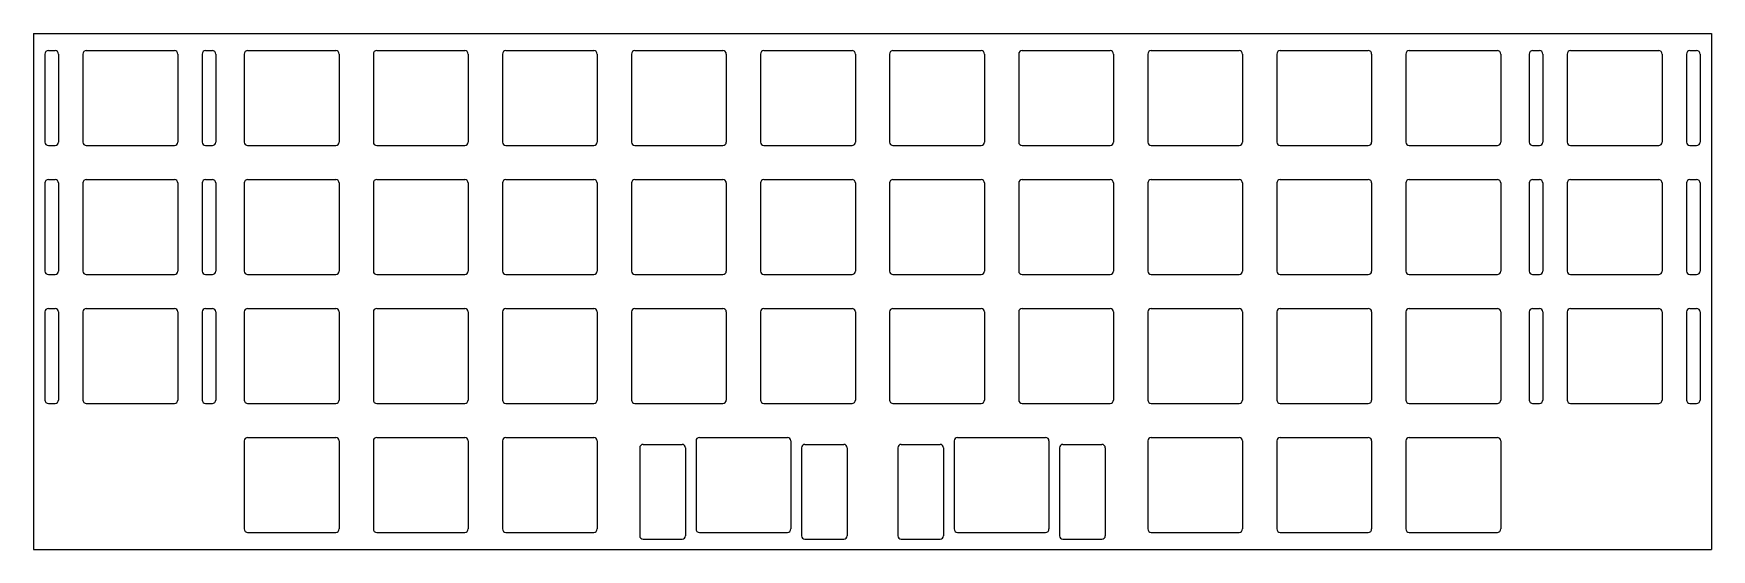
# Model space of a CAD drawing. Header units: millimetres. Extents: x 0 to 248, y -76 to 0.
import ezdxf

# ---------------------------------------------------------------- set-up
doc = ezdxf.new("R2010")
doc.units = ezdxf.units.MM

msp = doc.modelspace()

# ---------------------------------------------------------------- linework, layer by layer
for p, q in [((0, 0), (247.65, 0)), ((0, 0), (0, -76.2)), ((247.65, 0), (247.65, -76.2)), ((1.6875, -3.025), (1.6875, -16.025)), ((2.1875, -2.525), (3.1875, -2.525)), ((3.6875, -3.025), (3.6875, -16.025)), ((7.2875, -3.025), (7.2875, -16.025)), ((7.7875, -2.525), (20.7875, -2.525)), ((21.2875, -3.025), (21.2875, -16.025)), ((24.8875, -3.025), (24.8875, -16.025)), ((25.3875, -2.525), (26.3875, -2.525)), ((26.8875, -3.025), (26.8875, -16.025)), ((31.1, -3.025), (31.1, -16.025)), ((31.6, -2.525), (44.6, -2.525)), ((45.1, -3.025), (45.1, -16.025)), ((50.15, -3.025), (50.15, -16.025)), ((50.65, -2.525), (63.65, -2.525)), ((64.15, -3.025), (64.15, -16.025)), ((69.2, -3.025), (69.2, -16.025)), ((69.7, -2.525), (82.7, -2.525)), ((83.2, -3.025), (83.2, -16.025)), ((88.25, -3.025), (88.25, -16.025)), ((88.75, -2.525), (101.75, -2.525)), ((102.25, -3.025), (102.25, -16.025)), ((107.3, -3.025), (107.3, -16.025)), ((107.8, -2.525), (120.8, -2.525)), ((121.3, -3.025), (121.3, -16.025)), ((126.35, -3.025), (126.35, -16.025)), ((126.85, -2.525), (139.85, -2.525)), ((140.35, -3.025), (140.35, -16.025)), ((145.4, -3.025), (145.4, -16.025)), ((145.9, -2.525), (158.9, -2.525)), ((159.4, -3.025), (159.4, -16.025)), ((164.45, -3.025), (164.45, -16.025)), ((164.95, -2.525), (177.95, -2.525)), ((178.45, -3.025), (178.45, -16.025)), ((183.5, -3.025), (183.5, -16.025)), ((184, -2.525), (197, -2.525)), ((197.5, -3.025), (197.5, -16.025)), ((202.55, -3.025), (202.55, -16.025)), ((203.05, -2.525), (216.05, -2.525)), ((216.55, -3.025), (216.55, -16.025)), ((220.7625, -3.025), (220.7625, -16.025)), ((221.2625, -2.525), (222.2625, -2.525)), ((222.7625, -3.025), (222.7625, -16.025)), ((226.3625, -3.025), (226.3625, -16.025)), ((226.8625, -2.525), (239.8625, -2.525)), ((240.3625, -3.025), (240.3625, -16.025)), ((243.9625, -3.025), (243.9625, -16.025)), ((244.4625, -2.525), (245.4625, -2.525)), ((245.9625, -3.025), (245.9625, -16.025)), ((2.1875, -16.525), (3.1875, -16.525)), ((7.7875, -16.525), (20.7875, -16.525)), ((25.3875, -16.525), (26.3875, -16.525)), ((31.6, -16.525), (44.6, -16.525)), ((50.65, -16.525), (63.65, -16.525)), ((69.7, -16.525), (82.7, -16.525)), ((88.75, -16.525), (101.75, -16.525)), ((107.8, -16.525), (120.8, -16.525)), ((126.85, -16.525), (139.85, -16.525)), ((145.9, -16.525), (158.9, -16.525)), ((164.95, -16.525), (177.95, -16.525)), ((184, -16.525), (197, -16.525)), ((203.05, -16.525), (216.05, -16.525)), ((221.2625, -16.525), (222.2625, -16.525)), ((226.8625, -16.525), (239.8625, -16.525)), ((244.4625, -16.525), (245.4625, -16.525)), ((1.6875, -22.075), (1.6875, -35.075)), ((2.1875, -21.575), (3.1875, -21.575)), ((3.6875, -22.075), (3.6875, -35.075)), ((7.2875, -22.075), (7.2875, -35.075)), ((7.7875, -21.575), (20.7875, -21.575)), ((21.2875, -22.075), (21.2875, -35.075)), ((24.8875, -22.075), (24.8875, -35.075)), ((25.3875, -21.575), (26.3875, -21.575)), ((26.8875, -22.075), (26.8875, -35.075)), ((31.1, -22.075), (31.1, -35.075)), ((31.6, -21.575), (44.6, -21.575)), ((45.1, -22.075), (45.1, -35.075)), ((50.15, -22.075), (50.15, -35.075)), ((50.65, -21.575), (63.65, -21.575)), ((64.15, -22.075), (64.15, -35.075)), ((69.2, -22.075), (69.2, -35.075)), ((69.7, -21.575), (82.7, -21.575)), ((83.2, -22.075), (83.2, -35.075)), ((88.25, -22.075), (88.25, -35.075)), ((88.75, -21.575), (101.75, -21.575)), ((102.25, -22.075), (102.25, -35.075)), ((107.3, -22.075), (107.3, -35.075)), ((107.8, -21.575), (120.8, -21.575)), ((121.3, -22.075), (121.3, -35.075)), ((126.35, -22.075), (126.35, -35.075)), ((126.85, -21.575), (139.85, -21.575)), ((140.35, -22.075), (140.35, -35.075)), ((145.4, -22.075), (145.4, -35.075)), ((145.9, -21.575), (158.9, -21.575)), ((159.4, -22.075), (159.4, -35.075)), ((164.45, -22.075), (164.45, -35.075)), ((164.95, -21.575), (177.95, -21.575)), ((178.45, -22.075), (178.45, -35.075)), ((183.5, -22.075), (183.5, -35.075)), ((184, -21.575), (197, -21.575)), ((197.5, -22.075), (197.5, -35.075)), ((202.55, -22.075), (202.55, -35.075)), ((203.05, -21.575), (216.05, -21.575)), ((216.55, -22.075), (216.55, -35.075)), ((220.7625, -22.075), (220.7625, -35.075)), ((221.2625, -21.575), (222.2625, -21.575)), ((222.7625, -22.075), (222.7625, -35.075)), ((226.3625, -22.075), (226.3625, -35.075)), ((226.8625, -21.575), (239.8625, -21.575)), ((240.3625, -22.075), (240.3625, -35.075)), ((243.9625, -22.075), (243.9625, -35.075)), ((244.4625, -21.575), (245.4625, -21.575)), ((245.9625, -22.075), (245.9625, -35.075)), ((2.1875, -35.575), (3.1875, -35.575)), ((7.7875, -35.575), (20.7875, -35.575)), ((25.3875, -35.575), (26.3875, -35.575)), ((31.6, -35.575), (44.6, -35.575)), ((50.65, -35.575), (63.65, -35.575)), ((69.7, -35.575), (82.7, -35.575)), ((88.75, -35.575), (101.75, -35.575)), ((107.8, -35.575), (120.8, -35.575)), ((126.85, -35.575), (139.85, -35.575)), ((145.9, -35.575), (158.9, -35.575)), ((164.95, -35.575), (177.95, -35.575)), ((184, -35.575), (197, -35.575)), ((203.05, -35.575), (216.05, -35.575)), ((221.2625, -35.575), (222.2625, -35.575)), ((226.8625, -35.575), (239.8625, -35.575)), ((244.4625, -35.575), (245.4625, -35.575)), ((1.6875, -41.125), (1.6875, -54.125)), ((2.1875, -40.625), (3.1875, -40.625)), ((3.6875, -41.125), (3.6875, -54.125)), ((7.2875, -41.125), (7.2875, -54.125)), ((7.7875, -40.625), (20.7875, -40.625)), ((21.2875, -41.125), (21.2875, -54.125)), ((24.8875, -41.125), (24.8875, -54.125)), ((25.3875, -40.625), (26.3875, -40.625)), ((26.8875, -41.125), (26.8875, -54.125)), ((31.1, -41.125), (31.1, -54.125)), ((31.6, -40.625), (44.6, -40.625)), ((45.1, -41.125), (45.1, -54.125)), ((50.15, -41.125), (50.15, -54.125)), ((50.65, -40.625), (63.65, -40.625)), ((64.15, -41.125), (64.15, -54.125)), ((69.2, -41.125), (69.2, -54.125)), ((69.7, -40.625), (82.7, -40.625)), ((83.2, -41.125), (83.2, -54.125)), ((88.25, -41.125), (88.25, -54.125)), ((88.75, -40.625), (101.75, -40.625)), ((102.25, -41.125), (102.25, -54.125)), ((107.3, -41.125), (107.3, -54.125)), ((107.8, -40.625), (120.8, -40.625)), ((121.3, -41.125), (121.3, -54.125)), ((126.35, -41.125), (126.35, -54.125)), ((126.85, -40.625), (139.85, -40.625)), ((140.35, -41.125), (140.35, -54.125)), ((145.4, -41.125), (145.4, -54.125)), ((145.9, -40.625), (158.9, -40.625)), ((159.4, -41.125), (159.4, -54.125)), ((164.45, -41.125), (164.45, -54.125)), ((164.95, -40.625), (177.95, -40.625)), ((178.45, -41.125), (178.45, -54.125)), ((183.5, -41.125), (183.5, -54.125)), ((184, -40.625), (197, -40.625)), ((197.5, -41.125), (197.5, -54.125)), ((202.55, -41.125), (202.55, -54.125)), ((203.05, -40.625), (216.05, -40.625)), ((216.55, -41.125), (216.55, -54.125)), ((220.7625, -41.125), (220.7625, -54.125)), ((221.2625, -40.625), (222.2625, -40.625)), ((222.7625, -41.125), (222.7625, -54.125)), ((226.3625, -41.125), (226.3625, -54.125)), ((226.8625, -40.625), (239.8625, -40.625)), ((240.3625, -41.125), (240.3625, -54.125)), ((243.9625, -41.125), (243.9625, -54.125)), ((244.4625, -40.625), (245.4625, -40.625)), ((245.9625, -41.125), (245.9625, -54.125)), ((2.1875, -54.625), (3.1875, -54.625)), ((7.7875, -54.625), (20.7875, -54.625)), ((25.3875, -54.625), (26.3875, -54.625)), ((31.6, -54.625), (44.6, -54.625)), ((50.65, -54.625), (63.65, -54.625)), ((69.7, -54.625), (82.7, -54.625)), ((88.75, -54.625), (101.75, -54.625)), ((107.8, -54.625), (120.8, -54.625)), ((126.85, -54.625), (139.85, -54.625)), ((145.9, -54.625), (158.9, -54.625)), ((164.95, -54.625), (177.95, -54.625)), ((184, -54.625), (197, -54.625)), ((203.05, -54.625), (216.05, -54.625)), ((221.2625, -54.625), (222.2625, -54.625)), ((226.8625, -54.625), (239.8625, -54.625)), ((244.4625, -54.625), (245.4625, -54.625)), ((31.1, -60.175), (31.1, -73.175)), ((31.6, -59.675), (44.6, -59.675)), ((45.1, -60.175), (45.1, -73.175)), ((50.15, -60.175), (50.15, -73.175)), ((50.65, -59.675), (63.65, -59.675)), ((64.15, -60.175), (64.15, -73.175)), ((69.2, -60.175), (69.2, -73.175)), ((69.7, -59.675), (82.7, -59.675)), ((83.2, -60.175), (83.2, -73.175)), ((89.462, -61.175), (89.462, -74.175)), ((89.962, -60.675), (95.712, -60.675)), ((96.212, -61.175), (96.212, -74.175)), ((97.775, -60.175), (97.775, -73.175)), ((98.275, -59.675), (111.275, -59.675)), ((111.775, -60.175), (111.775, -73.175)), ((113.338, -61.175), (113.338, -74.175)), ((113.838, -60.675), (119.588, -60.675)), ((120.088, -61.175), (120.088, -74.175)), ((127.562, -61.175), (127.562, -74.175)), ((128.062, -60.675), (133.812, -60.675)), ((134.312, -61.175), (134.312, -74.175)), ((135.875, -60.175), (135.875, -73.175)), ((136.375, -59.675), (149.375, -59.675)), ((149.875, -60.175), (149.875, -73.175)), ((151.438, -61.175), (151.438, -74.175)), ((151.938, -60.675), (157.688, -60.675)), ((158.188, -61.175), (158.188, -74.175)), ((164.45, -60.175), (164.45, -73.175)), ((164.95, -59.675), (177.95, -59.675)), ((178.45, -60.175), (178.45, -73.175)), ((183.5, -60.175), (183.5, -73.175)), ((184, -59.675), (197, -59.675)), ((197.5, -60.175), (197.5, -73.175)), ((202.55, -60.175), (202.55, -73.175)), ((203.05, -59.675), (216.05, -59.675)), ((216.55, -60.175), (216.55, -73.175)), ((31.6, -73.675), (44.6, -73.675)), ((50.65, -73.675), (63.65, -73.675)), ((69.7, -73.675), (82.7, -73.675)), ((98.275, -73.675), (111.275, -73.675)), ((136.375, -73.675), (149.375, -73.675)), ((164.95, -73.675), (177.95, -73.675)), ((184, -73.675), (197, -73.675)), ((203.05, -73.675), (216.05, -73.675)), ((0, -76.2), (247.65, -76.2)), ((89.962, -74.675), (95.712, -74.675)), ((113.838, -74.675), (119.588, -74.675)), ((128.062, -74.675), (133.812, -74.675)), ((151.938, -74.675), (157.688, -74.675))]:
    msp.add_line(p, q)
for centre, start, end in [((2.1875, -3.025), 90, 180), ((3.1875, -3.025), 0, 90), ((7.7875, -3.025), 90, 180), ((20.7875, -3.025), 0, 90), ((25.3875, -3.025), 90, 180), ((26.3875, -3.025), 0, 90), ((31.6, -3.025), 90, 180), ((44.6, -3.025), 0, 90), ((50.65, -3.025), 90, 180), ((63.65, -3.025), 0, 90), ((69.7, -3.025), 90, 180), ((82.7, -3.025), 0, 90), ((88.75, -3.025), 90, 180), ((101.75, -3.025), 0, 90), ((107.8, -3.025), 90, 180), ((120.8, -3.025), 0, 90), ((126.85, -3.025), 90, 180), ((139.85, -3.025), 0, 90), ((145.9, -3.025), 90, 180), ((158.9, -3.025), 0, 90), ((164.95, -3.025), 90, 180), ((177.95, -3.025), 0, 90), ((184, -3.025), 90, 180), ((197, -3.025), 0, 90), ((203.05, -3.025), 90, 180), ((216.05, -3.025), 0, 90), ((221.2625, -3.025), 90, 180), ((222.2625, -3.025), 0, 90), ((226.8625, -3.025), 90, 180), ((239.8625, -3.025), 0, 90), ((244.4625, -3.025), 90, 180), ((245.4625, -3.025), 0, 90), ((2.1875, -16.025), 180, 270), ((3.1875, -16.025), 270, 360), ((7.7875, -16.025), 180, 270), ((20.7875, -16.025), 270, 360), ((25.3875, -16.025), 180, 270), ((26.3875, -16.025), 270, 360), ((31.6, -16.025), 180, 270), ((44.6, -16.025), 270, 360), ((50.65, -16.025), 180, 270), ((63.65, -16.025), 270, 360), ((69.7, -16.025), 180, 270), ((82.7, -16.025), 270, 360), ((88.75, -16.025), 180, 270), ((101.75, -16.025), 270, 360), ((107.8, -16.025), 180, 270), ((120.8, -16.025), 270, 360), ((126.85, -16.025), 180, 270), ((139.85, -16.025), 270, 360), ((145.9, -16.025), 180, 270), ((158.9, -16.025), 270, 360), ((164.95, -16.025), 180, 270), ((177.95, -16.025), 270, 360), ((184, -16.025), 180, 270), ((197, -16.025), 270, 360), ((203.05, -16.025), 180, 270), ((216.05, -16.025), 270, 360), ((221.2625, -16.025), 180, 270), ((222.2625, -16.025), 270, 360), ((226.8625, -16.025), 180, 270), ((239.8625, -16.025), 270, 360), ((244.4625, -16.025), 180, 270), ((245.4625, -16.025), 270, 360), ((2.1875, -22.075), 90, 180), ((3.1875, -22.075), 0, 90), ((7.7875, -22.075), 90, 180), ((20.7875, -22.075), 0, 90), ((25.3875, -22.075), 90, 180), ((26.3875, -22.075), 0, 90), ((31.6, -22.075), 90, 180), ((44.6, -22.075), 0, 90), ((50.65, -22.075), 90, 180), ((63.65, -22.075), 0, 90), ((69.7, -22.075), 90, 180), ((82.7, -22.075), 0, 90), ((88.75, -22.075), 90, 180), ((101.75, -22.075), 0, 90), ((107.8, -22.075), 90, 180), ((120.8, -22.075), 0, 90), ((126.85, -22.075), 90, 180), ((139.85, -22.075), 0, 90), ((145.9, -22.075), 90, 180), ((158.9, -22.075), 0, 90), ((164.95, -22.075), 90, 180), ((177.95, -22.075), 0, 90), ((184, -22.075), 90, 180), ((197, -22.075), 0, 90), ((203.05, -22.075), 90, 180), ((216.05, -22.075), 0, 90), ((221.2625, -22.075), 90, 180), ((222.2625, -22.075), 0, 90), ((226.8625, -22.075), 90, 180), ((239.8625, -22.075), 0, 90), ((244.4625, -22.075), 90, 180), ((245.4625, -22.075), 0, 90), ((2.1875, -35.075), 180, 270), ((3.1875, -35.075), 270, 360), ((7.7875, -35.075), 180, 270), ((20.7875, -35.075), 270, 360), ((25.3875, -35.075), 180, 270), ((26.3875, -35.075), 270, 360), ((31.6, -35.075), 180, 270), ((44.6, -35.075), 270, 360), ((50.65, -35.075), 180, 270), ((63.65, -35.075), 270, 360), ((69.7, -35.075), 180, 270), ((82.7, -35.075), 270, 360), ((88.75, -35.075), 180, 270), ((101.75, -35.075), 270, 360), ((107.8, -35.075), 180, 270), ((120.8, -35.075), 270, 360), ((126.85, -35.075), 180, 270), ((139.85, -35.075), 270, 360), ((145.9, -35.075), 180, 270), ((158.9, -35.075), 270, 360), ((164.95, -35.075), 180, 270), ((177.95, -35.075), 270, 360), ((184, -35.075), 180, 270), ((197, -35.075), 270, 360), ((203.05, -35.075), 180, 270), ((216.05, -35.075), 270, 360), ((221.2625, -35.075), 180, 270), ((222.2625, -35.075), 270, 360), ((226.8625, -35.075), 180, 270), ((239.8625, -35.075), 270, 360), ((244.4625, -35.075), 180, 270), ((245.4625, -35.075), 270, 360), ((2.1875, -41.125), 90, 180), ((3.1875, -41.125), 0, 90), ((7.7875, -41.125), 90, 180), ((20.7875, -41.125), 0, 90), ((25.3875, -41.125), 90, 180), ((26.3875, -41.125), 0, 90), ((31.6, -41.125), 90, 180), ((44.6, -41.125), 0, 90), ((50.65, -41.125), 90, 180), ((63.65, -41.125), 0, 90), ((69.7, -41.125), 90, 180), ((82.7, -41.125), 0, 90), ((88.75, -41.125), 90, 180), ((101.75, -41.125), 0, 90), ((107.8, -41.125), 90, 180), ((120.8, -41.125), 0, 90), ((126.85, -41.125), 90, 180), ((139.85, -41.125), 0, 90), ((145.9, -41.125), 90, 180), ((158.9, -41.125), 0, 90), ((164.95, -41.125), 90, 180), ((177.95, -41.125), 0, 90), ((184, -41.125), 90, 180), ((197, -41.125), 0, 90), ((203.05, -41.125), 90, 180), ((216.05, -41.125), 0, 90), ((221.2625, -41.125), 90, 180), ((222.2625, -41.125), 0, 90), ((226.8625, -41.125), 90, 180), ((239.8625, -41.125), 0, 90), ((244.4625, -41.125), 90, 180), ((245.4625, -41.125), 0, 90), ((2.1875, -54.125), 180, 270), ((3.1875, -54.125), 270, 360), ((7.7875, -54.125), 180, 270), ((20.7875, -54.125), 270, 360), ((25.3875, -54.125), 180, 270), ((26.3875, -54.125), 270, 360), ((31.6, -54.125), 180, 270), ((44.6, -54.125), 270, 360), ((50.65, -54.125), 180, 270), ((63.65, -54.125), 270, 360), ((69.7, -54.125), 180, 270), ((82.7, -54.125), 270, 360), ((88.75, -54.125), 180, 270), ((101.75, -54.125), 270, 360), ((107.8, -54.125), 180, 270), ((120.8, -54.125), 270, 360), ((126.85, -54.125), 180, 270), ((139.85, -54.125), 270, 360), ((145.9, -54.125), 180, 270), ((158.9, -54.125), 270, 360), ((164.95, -54.125), 180, 270), ((177.95, -54.125), 270, 360), ((184, -54.125), 180, 270), ((197, -54.125), 270, 360), ((203.05, -54.125), 180, 270), ((216.05, -54.125), 270, 360), ((221.2625, -54.125), 180, 270), ((222.2625, -54.125), 270, 360), ((226.8625, -54.125), 180, 270), ((239.8625, -54.125), 270, 360), ((244.4625, -54.125), 180, 270), ((245.4625, -54.125), 270, 360), ((31.6, -60.175), 90, 180), ((44.6, -60.175), 0, 90), ((50.65, -60.175), 90, 180), ((63.65, -60.175), 0, 90), ((69.7, -60.175), 90, 180), ((82.7, -60.175), 0, 90), ((89.962, -61.175), 90, 180), ((95.712, -61.175), 0, 90), ((98.275, -60.175), 90, 180), ((111.275, -60.175), 0, 90), ((113.838, -61.175), 90, 180), ((119.588, -61.175), 0, 90), ((128.062, -61.175), 90, 180), ((133.812, -61.175), 0, 90), ((136.375, -60.175), 90, 180), ((149.375, -60.175), 0, 90), ((151.938, -61.175), 90, 180), ((157.688, -61.175), 0, 90), ((164.95, -60.175), 90, 180), ((177.95, -60.175), 0, 90), ((184, -60.175), 90, 180), ((197, -60.175), 0, 90), ((203.05, -60.175), 90, 180), ((216.05, -60.175), 0, 90), ((31.6, -73.175), 180, 270), ((44.6, -73.175), 270, 360), ((50.65, -73.175), 180, 270), ((63.65, -73.175), 270, 360), ((69.7, -73.175), 180, 270), ((82.7, -73.175), 270, 360), ((89.962, -74.175), 180, 270), ((95.712, -74.175), 270, 360), ((98.275, -73.175), 180, 270), ((111.275, -73.175), 270, 360), ((113.838, -74.175), 180, 270), ((119.588, -74.175), 270, 360), ((128.062, -74.175), 180, 270), ((133.812, -74.175), 270, 360), ((136.375, -73.175), 180, 270), ((149.375, -73.175), 270, 360), ((151.938, -74.175), 180, 270), ((157.688, -74.175), 270, 360), ((164.95, -73.175), 180, 270), ((177.95, -73.175), 270, 360), ((184, -73.175), 180, 270), ((197, -73.175), 270, 360), ((203.05, -73.175), 180, 270), ((216.05, -73.175), 270, 360)]:
    msp.add_arc(centre, 0.5, start, end)

doc.saveas('drawing.dxf')
